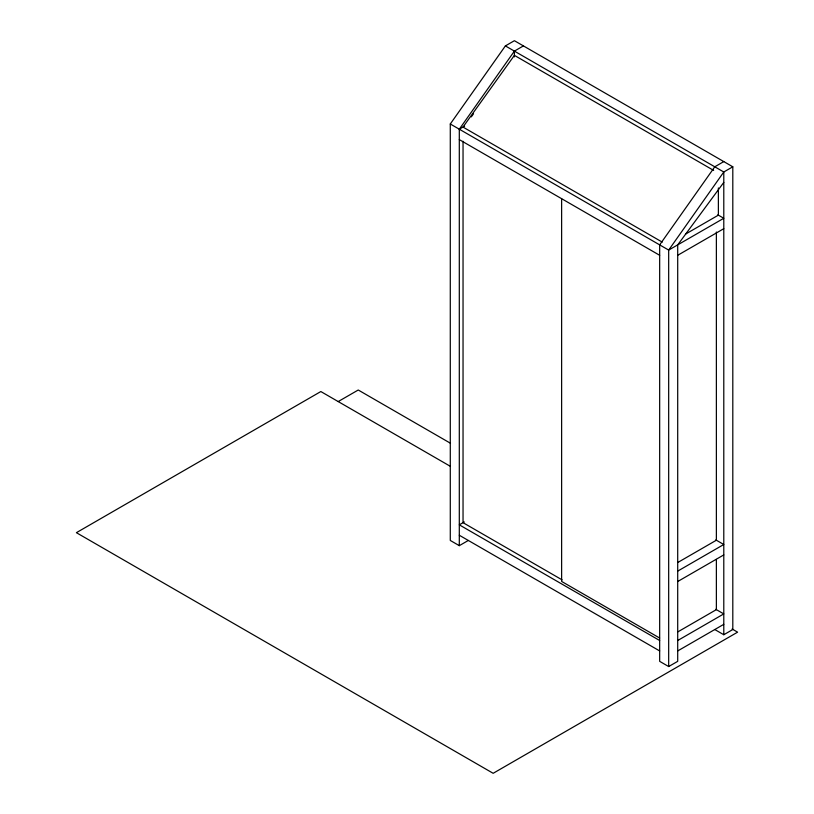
<?xml version="1.0" encoding="UTF-8"?>
<svg xmlns="http://www.w3.org/2000/svg" width="814" height="814" viewBox="0 0 814 814"><rect width="100%" height="100%" fill="white"/><g stroke="black" fill="none" stroke-linecap="round" stroke-linejoin="round"><path stroke-width="1.22" d="M468.315 540.455L459.3 545.665L450.284 540.455L450.284 123.993L505.382 45.91L514.397 40.7L732.804 166.799L732.804 629.527L723.788 634.737L714.773 629.527M459.3 545.665L459.3 129.202L514.397 51.109L523.422 45.91M471.296 116.88L473.524 113.797M723.788 182.407L677.706 244.882L677.706 661.344L668.681 666.544L659.666 661.344L659.666 244.882L714.773 166.799L723.788 161.589M459.3 129.202L464.611 126.129M732.804 166.799L723.788 171.998L668.681 250.081L668.681 666.544M338.197 401.567L358.241 390.008L450.468 443.254M685.459 234.157L718.375 215.15L718.375 187.942M677.706 255.291L723.788 228.683M464.306 521.947L459.3 524.837L659.666 640.516M677.97 562.393L716.371 540.221L716.371 232.01M677.706 571.113L723.788 544.505L715.771 539.875M677.706 581.522L723.788 554.914M677.97 631.806L716.371 609.635L716.371 559.422M677.706 640.516L723.788 613.909L715.771 609.289M677.706 650.935L723.788 624.328M505.382 45.91L723.788 171.998L723.788 634.737M713.664 170.411L514.397 55.362L462.993 127.065L662.26 242.114M717.775 214.804L723.788 218.274L668.681 250.081L450.284 123.993M459.3 139.611L659.666 255.291M450.193 466.229L320.838 391.544L76.394 532.682L493.162 773.3L737.606 632.163L732.122 628.998M562.128 579.883L463.044 522.669L463.044 141.26M659.615 638.013L561.629 581.44L561.629 198.758M459.3 535.246L659.666 650.935M514.397 51.109L514.397 56.899"/></g></svg>
